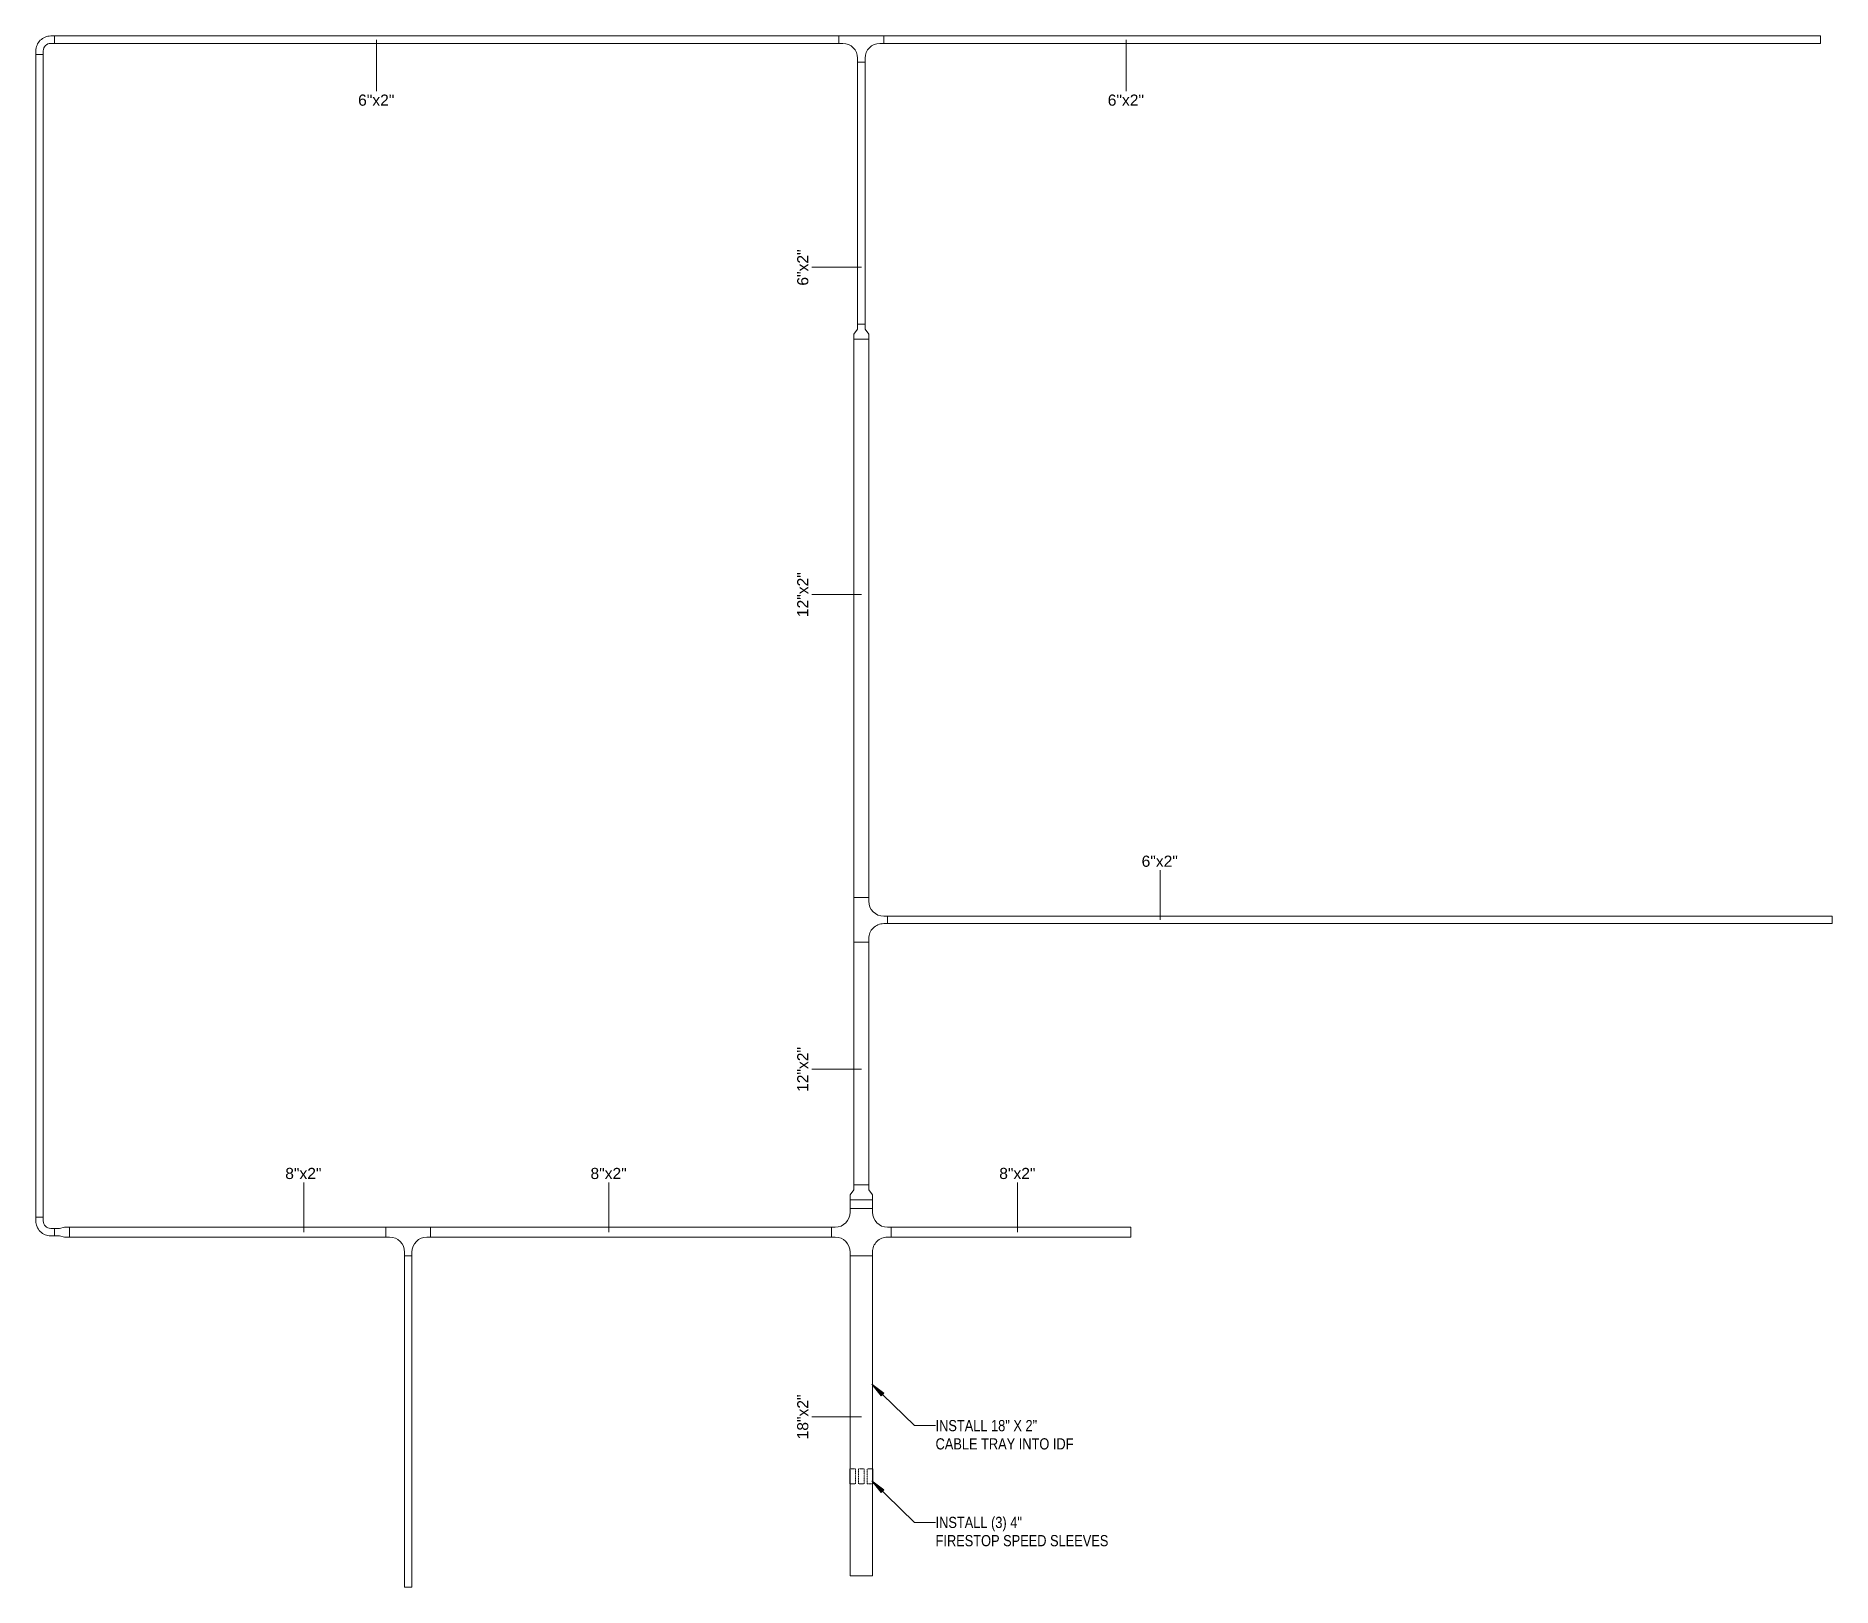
# Model space of a CAD drawing. Header units: inches. Extents: x -846 to 601, y -455 to 795.
import ezdxf

# ---------------------------------------------------------------- set-up
doc = ezdxf.new("R2010")
doc.units = ezdxf.units.IN
doc.header["$MEASUREMENT"] = 0
doc.linetypes.add('Hidden 1_8_', pattern=[0.1875, 0.125, -0.0625])
for name, color, linetype, lineweight in [('A-DETL-HDLN', 90, 'Hidden 1_8_', 9), ('E-CABL-TRAY', 211, 'Continuous', 9), ('E-CABL-TRAY-IDEN', 211, 'Continuous', 9), ('E-POWR-CNDT', 130, 'Continuous', 9), ('G-ANNO-TEXT', 231, 'Continuous', 9)]:
    doc.layers.add(name, color=color, linetype=linetype, lineweight=lineweight)
doc.styles.add('Arial', font='arial.ttf', dxfattribs={"height": 9})
doc.styles.add('Arial Narrow', font='ARIALN.TTF', dxfattribs={"height": 9})

# ---------------------------------------------------------------- blocks, each defined once
blk = doc.blocks.new('Channel Horizontal Bend - Standard-643935-7TH FLOOR TELECOM OVERHEAD CABLE TRAY')
at = {"layer": 'E-CABL-TRAY'}
for p, q in [((-12, 3), (-12, -3)), ((-9, 3), (-12, 3)), ((3, 12), (-3, 12)), ((-3, 9), (-3, 12)), ((3, 12), (3, 9)), ((-12, -3), (-9, -3))]:
    blk.add_line(p, q, dxfattribs=at)
for radius, end in [(6, 360), (12, 0)]:
    blk.add_arc((-9, 9), radius, 270, end, dxfattribs=at)
blk = doc.blocks.new('Channel Reducer - Standard-645861-7TH FLOOR TELECOM OVERHEAD CABLE TRAY')
at = {"layer": 'E-CABL-TRAY'}
for p, q in [((0, 4), (0, -4)), ((4, 4), (0, 4)), ((4, 4), (8, 3)), ((8, 3), (12, 3)), ((12, -3), (12, 3)), ((0, -4), (4, -4)), ((8, -3), (4, -4)), ((12, -3), (8, -3))]:
    blk.add_line(p, q, dxfattribs=at)
blk = doc.blocks.new('Channel Horizontal Tee - 12_ Radius-642546-7TH FLOOR TELECOM OVERHEAD CABLE TRAY')
at = {"layer": 'E-CABL-TRAY'}
for p, q in [((-18, -4), (-18, 4)), ((-18, 4), (18, 4)), ((18, 4), (18, -4)), ((-15, -4), (-18, -4)), ((18, -4), (15, -4)), ((-3, -19), (-3, -16)), ((3, -19), (-3, -19)), ((3, -16), (3, -19))]:
    blk.add_line(p, q, dxfattribs=at)
for centre, start, end in [((-15, -16), 360, 90), ((15, -16), 90, 180)]:
    blk.add_arc(centre, 12, start, end, dxfattribs=at)
blk = doc.blocks.new('Channel Horizontal Cross - 12_ Radius-594063-7TH FLOOR TELECOM OVERHEAD CABLE TRAY')
at = {"layer": 'E-CABL-TRAY'}
for p, q in [((-4, 21), (-4, 24)), ((-4, 24), (4, 24)), ((4, 24), (4, 21)), ((-19, -9), (-19, 9)), ((-19, 9), (-16, 9)), ((16, 9), (19, 9)), ((19, 9), (19, -9)), ((-16, -9), (-19, -9)), ((19, -9), (16, -9)), ((-4, -24), (-4, -21)), ((4, -24), (-4, -24)), ((4, -21), (4, -24))]:
    blk.add_line(p, q, dxfattribs=at)
for centre, start, end in [((-16, 21), 270, 360), ((16, 21), 180, 270), ((-16, -21), 360, 90), ((16, -21), 90, 180)]:
    blk.add_arc(centre, 12, start, end, dxfattribs=at)
blk = doc.blocks.new('Channel Reducer - Standard-645862-7TH FLOOR TELECOM OVERHEAD CABLE TRAY')
at = {"layer": 'E-CABL-TRAY'}
for p, q in [((0, 9), (0, -9)), ((4, 9), (0, 9)), ((4, 9), (8, 6)), ((8, 6), (12, 6)), ((12, -6), (12, 6)), ((0, -9), (4, -9)), ((8, -6), (4, -9)), ((12, -6), (8, -6))]:
    blk.add_line(p, q, dxfattribs=at)
blk = doc.blocks.new('Channel Horizontal Tee - 12_ Radius-642547-7TH FLOOR TELECOM OVERHEAD CABLE TRAY')
at = {"layer": 'E-CABL-TRAY'}
for p, q in [((-18, -3), (-18, 3)), ((-18, 3), (18, 3)), ((18, 3), (18, -3)), ((-15, -3), (-18, -3)), ((18, -3), (15, -3)), ((-3, -18), (-3, -15)), ((3, -18), (-3, -18)), ((3, -15), (3, -18))]:
    blk.add_line(p, q, dxfattribs=at)
for centre, start, end in [((-15, -15), 360, 90), ((15, -15), 90, 180)]:
    blk.add_arc(centre, 12, start, end, dxfattribs=at)
blk = doc.blocks.new('Channel Reducer - Standard-645863-7TH FLOOR TELECOM OVERHEAD CABLE TRAY')
at = {"layer": 'E-CABL-TRAY'}
for p, q in [((0, 3), (0, -3)), ((4, 3), (0, 3)), ((4, 3), (8, 6)), ((8, 6), (12, 6)), ((12, -6), (12, 6)), ((0, -3), (4, -3)), ((8, -6), (4, -3)), ((12, -6), (8, -6))]:
    blk.add_line(p, q, dxfattribs=at)
blk = doc.blocks.new('Channel Horizontal Tee - 12_ Radius-642548-7TH FLOOR TELECOM OVERHEAD CABLE TRAY')
at = {"layer": 'E-CABL-TRAY'}
for p, q in [((-18, -6), (-18, 6)), ((-18, 6), (18, 6)), ((18, 6), (18, -6)), ((-15, -6), (-18, -6)), ((18, -6), (15, -6)), ((-3, -21), (-3, -18)), ((3, -21), (-3, -21)), ((3, -18), (3, -21))]:
    blk.add_line(p, q, dxfattribs=at)
for centre, start, end in [((-15, -18), 360, 90), ((15, -18), 90, 180)]:
    blk.add_arc(centre, 12, start, end, dxfattribs=at)
blk = doc.blocks.new('Conduit Sleeve - Wall - 4_ Conduit Sleeve-594979-7TH FLOOR TELECOM OVERHEAD CABLE TRAY')
at = {"layer": 'E-POWR-CNDT'}
for p, q in [((-190.1, -371.3), (-190.1, -359.3)), ((-189.9, -359.3), (-190.1, -359.3)), ((-187.8, -359.3), (-188.8, -359.3)), ((-186.8, -359.3), (-187.8, -359.3)), ((-190.1, -371.3), (-189.9, -371.3)), ((-188.8, -371.3), (-187.8, -371.3)), ((-187.8, -371.3), (-186.8, -371.3))]:
    blk.add_line(p, q, dxfattribs=at)
blk = doc.blocks.new('Conduit Sleeve - Wall - 4_ Conduit Sleeve-V120-7TH FLOOR TELECOM OVERHEAD CABLE TRAY')
at = {"layer": 'E-POWR-CNDT'}
for p, q in [((-180.8, -359.3), (-181.8, -359.3)), ((-179.8, -359.3), (-180.8, -359.3)), ((-181.8, -371.3), (-180.8, -371.3)), ((-180.8, -371.3), (-179.8, -371.3))]:
    blk.add_line(p, q, dxfattribs=at)
blk = doc.blocks.new('Conduit Sleeve - Wall - 4_ Conduit Sleeve-V121-7TH FLOOR TELECOM OVERHEAD CABLE TRAY')
at = {"layer": 'E-POWR-CNDT'}
for p, q in [((-173.9, -359.3), (-174.9, -359.3)), ((-172.9, -359.3), (-173.9, -359.3)), ((-171.7, -359.3), (-171.8, -359.3)), ((-171.7, -359.3), (-171.7, -371.3)), ((-174.9, -371.3), (-173.9, -371.3)), ((-173.9, -371.3), (-172.9, -371.3)), ((-171.8, -371.3), (-171.7, -371.3))]:
    blk.add_line(p, q, dxfattribs=at)

msp = doc.modelspace()

# ---------------------------------------------------------------- hatches: boundary and pattern name
at = {"layer": 'G-ANNO-TEXT'}
for points in [[(-172.5, -291), (-165, -300.5), (-162.8, -298.3)], [(-172.5, -369), (-165, -378.5), (-162.8, -376.3)]]:
    msp.add_hatch(color=250, dxfattribs=at).paths.add_polyline_path(points, flags=0)

# ---------------------------------------------------------------- linework, layer by layer
at = {"layer": 'A-DETL-HDLN'}
for p, q in [((-190.1, -359.3), (-185.6, -359.3)), ((-190.1, -371.3), (-190.1, -359.3)), ((-185.6, -359.3), (-185.6, -371.3)), ((-183.1, -359.3), (-178.6, -359.3)), ((-183.1, -371.3), (-183.1, -359.3)), ((-178.6, -359.3), (-178.6, -371.3)), ((-176.2, -359.3), (-171.7, -359.3)), ((-176.2, -371.3), (-176.2, -359.3)), ((-171.7, -359.3), (-171.7, -371.3)), ((-185.6, -371.3), (-190.1, -371.3)), ((-178.6, -371.3), (-183.1, -371.3)), ((-171.7, -371.3), (-176.2, -371.3))]:
    msp.add_line(p, q, dxfattribs=at)
at = {"layer": 'E-CABL-TRAY'}
for p, q in [((-830.9, 795.3), (-830.9, 789.3)), ((-830.9, 795.3), (-198.9, 795.3)), ((-830.9, 789.3), (-198.9, 789.3)), ((-198.9, 789.3), (-198.9, 795.3)), ((-162.9, 795.3), (-162.9, 789.3)), ((-162.9, 795.3), (591.9, 795.3)), ((-162.9, 789.3), (591.9, 789.3)), ((591.9, 789.3), (591.9, 795.3)), ((-839.9, 780.3), (-845.9, 780.3)), ((-845.9, 780.3), (-845.9, -156.6)), ((-839.9, 780.3), (-839.9, -156.6)), ((-177.9, 774.3), (-183.9, 774.3)), ((-183.9, 774.3), (-183.9, 563.1)), ((-177.9, 774.3), (-177.9, 563.1)), ((-174.9, 551.1), (-186.9, 551.1)), ((-186.9, 101), (-186.9, 551.1)), ((-183.9, 563.1), (-177.9, 563.1)), ((-174.9, 101), (-174.9, 551.1)), ((-186.9, 101), (-174.9, 101)), ((-159.9, 86), (-159.9, 80)), ((-159.9, 86), (601.1, 86)), ((-159.9, 80), (601.1, 80)), ((601.1, 80), (601.1, 86)), ((-174.9, 65), (-186.9, 65)), ((-186.9, -130.6), (-186.9, 65)), ((-174.9, -130.6), (-174.9, 65)), ((-171.9, -142.6), (-189.9, -142.6)), ((-189.9, -142.6), (-189.9, -149.6)), ((-186.9, -130.6), (-174.9, -130.6)), ((-171.9, -142.6), (-171.9, -149.6)), ((-845.9, -156.6), (-839.9, -156.6)), ((-189.9, -149.6), (-171.9, -149.6)), ((-818.9, -164.6), (-818.9, -172.6)), ((-563.9, -164.6), (-818.9, -164.6)), ((-563.9, -172.6), (-818.9, -172.6)), ((-563.9, -172.6), (-563.9, -164.6)), ((-527.9, -164.6), (-527.9, -172.6)), ((-527.9, -164.6), (-204.9, -164.6)), ((-527.9, -172.6), (-204.9, -172.6)), ((-204.9, -172.6), (-204.9, -164.6)), ((-156.9, -164.6), (-156.9, -172.6)), ((-156.9, -164.6), (36.1, -164.6)), ((-156.9, -172.6), (36.1, -172.6)), ((36.1, -172.6), (36.1, -164.6)), ((-542.9, -187.6), (-548.9, -187.6)), ((-548.9, -187.6), (-548.9, -454.6)), ((-542.9, -187.6), (-542.9, -454.6)), ((-171.9, -187.6), (-189.9, -187.6)), ((-189.9, -187.6), (-189.9, -445.6)), ((-171.9, -187.6), (-171.9, -445.6)), ((-189.9, -445.6), (-171.9, -445.6)), ((-548.9, -454.6), (-542.9, -454.6))]:
    msp.add_line(p, q, dxfattribs=at)
at = {"layer": 'E-CABL-TRAY-IDEN'}
for p, q in [((-571.4, 792.3), (-571.4, 750.9)), ((32.5, 792.3), (32.5, 750.9)), ((-180.9, 609), (-220.9, 609)), ((-180.9, 345.3), (-220.9, 345.3)), ((59.8, 83), (59.8, 123)), ((-180.9, -37.2), (-220.9, -37.2)), ((-630.1, -168.6), (-630.1, -128.6)), ((-384.2, -168.6), (-384.2, -128.6)), ((-55, -168.6), (-55, -128.6)), ((-180.9, -317.3), (-220.9, -317.3))]:
    msp.add_line(p, q, dxfattribs=at)
at = {"layer": 'G-ANNO-TEXT', "color": 250}
for p, q in [((-172.5, -291), (-165, -300.5)), ((-162.8, -298.3), (-172.5, -291)), ((-172.5, -291), (-138.2, -324.5)), ((-165, -300.5), (-162.8, -298.3)), ((-138.2, -324.5), (-121.1, -324.5)), ((-172.5, -369), (-165, -378.5)), ((-162.8, -376.3), (-172.5, -369)), ((-172.5, -369), (-138.2, -402.5)), ((-165, -378.5), (-162.8, -376.3)), ((-138.2, -402.5), (-121.1, -402.5))]:
    msp.add_line(p, q, dxfattribs=at)

# ---------------------------------------------------------------- block references
at = {"layer": 'E-CABL-TRAY'}
for name, p, rotation in [('Channel Horizontal Bend - Standard-643935-7TH FLOOR TELECOM OVERHEAD CABLE TRAY', (-842.9, 792.3), 180), ('Channel Reducer - Standard-645863-7TH FLOOR TELECOM OVERHEAD CABLE TRAY', (-180.9, 563.1), 270), ('Channel Horizontal Tee - 12_ Radius-642548-7TH FLOOR TELECOM OVERHEAD CABLE TRAY', (-180.9, 83), 90), ('Channel Reducer - Standard-645862-7TH FLOOR TELECOM OVERHEAD CABLE TRAY', (-180.9, -142.6), 90), ('Channel Horizontal Bend - Standard-643935-7TH FLOOR TELECOM OVERHEAD CABLE TRAY', (-842.9, -168.6), 270), ('Channel Horizontal Cross - 12_ Radius-594063-7TH FLOOR TELECOM OVERHEAD CABLE TRAY', (-180.9, -168.6), 90), ('Channel Reducer - Standard-645861-7TH FLOOR TELECOM OVERHEAD CABLE TRAY', (-818.9, -168.6), 180)]:
    msp.add_blockref(name, p, dxfattribs=dict(at, rotation=rotation))
for name, p in [('Channel Horizontal Tee - 12_ Radius-642547-7TH FLOOR TELECOM OVERHEAD CABLE TRAY', (-180.9, 792.3)), ('Channel Horizontal Tee - 12_ Radius-642546-7TH FLOOR TELECOM OVERHEAD CABLE TRAY', (-545.9, -168.6))]:
    msp.add_blockref(name, p, dxfattribs=at)
at = {"layer": 'E-POWR-CNDT'}
for name in ['Conduit Sleeve - Wall - 4_ Conduit Sleeve-594979-7TH FLOOR TELECOM OVERHEAD CABLE TRAY', 'Conduit Sleeve - Wall - 4_ Conduit Sleeve-V120-7TH FLOOR TELECOM OVERHEAD CABLE TRAY', 'Conduit Sleeve - Wall - 4_ Conduit Sleeve-V121-7TH FLOOR TELECOM OVERHEAD CABLE TRAY']:
    msp.add_blockref(name, (0, 0), dxfattribs=at)

# ---------------------------------------------------------------- texts
at = {"layer": 'E-CABL-TRAY-IDEN', "char_height": 9, "width": 35.754, "attachment_point": 1, "style": 'Arial'}
for s, insert in [('6"x2"', (-586.3, 748.1)), ('6"x2"', (17.6, 748.1)), ('6"x2"', (44.9, 134.8)), ('8"x2"', (-645, -116.8)), ('8"x2"', (-399.1, -116.8)), ('8"x2"', (-69.8, -116.8))]:
    msp.add_mtext(s, dxfattribs=dict(at, insert=insert))
at = {"layer": 'E-CABL-TRAY-IDEN', "char_height": 9, "attachment_point": 1, "rotation": 90, "style": 'Arial'}
for s, insert, width in [('6"x2"', (-232.6, 594.1), 35.754), ('12"x2"', (-232.6, 327), 44.238), ('12"x2"', (-232.6, -55.6), 44.238), ('18"x2"', (-232.6, -335.6), 44.238)]:
    msp.add_mtext(s, dxfattribs=dict(at, insert=insert, width=width))
at = {"layer": 'G-ANNO-TEXT', "color": 7, "char_height": 9, "attachment_point": 1, "style": 'Arial Narrow'}
for s, insert, width in [('INSTALL 18" X 2"', (-121.1, -320), 100.899), ('CABLE TRAY INTO IDF', (-121.1, -334.7), 137.562), ('INSTALL (3) 4"', (-121.1, -398), 85.749), ('FIRESTOP SPEED SLEEVES', (-121.1, -412.7), 172.104)]:
    msp.add_mtext(s, dxfattribs=dict(at, insert=insert, width=width))

doc.saveas('drawing.dxf')
